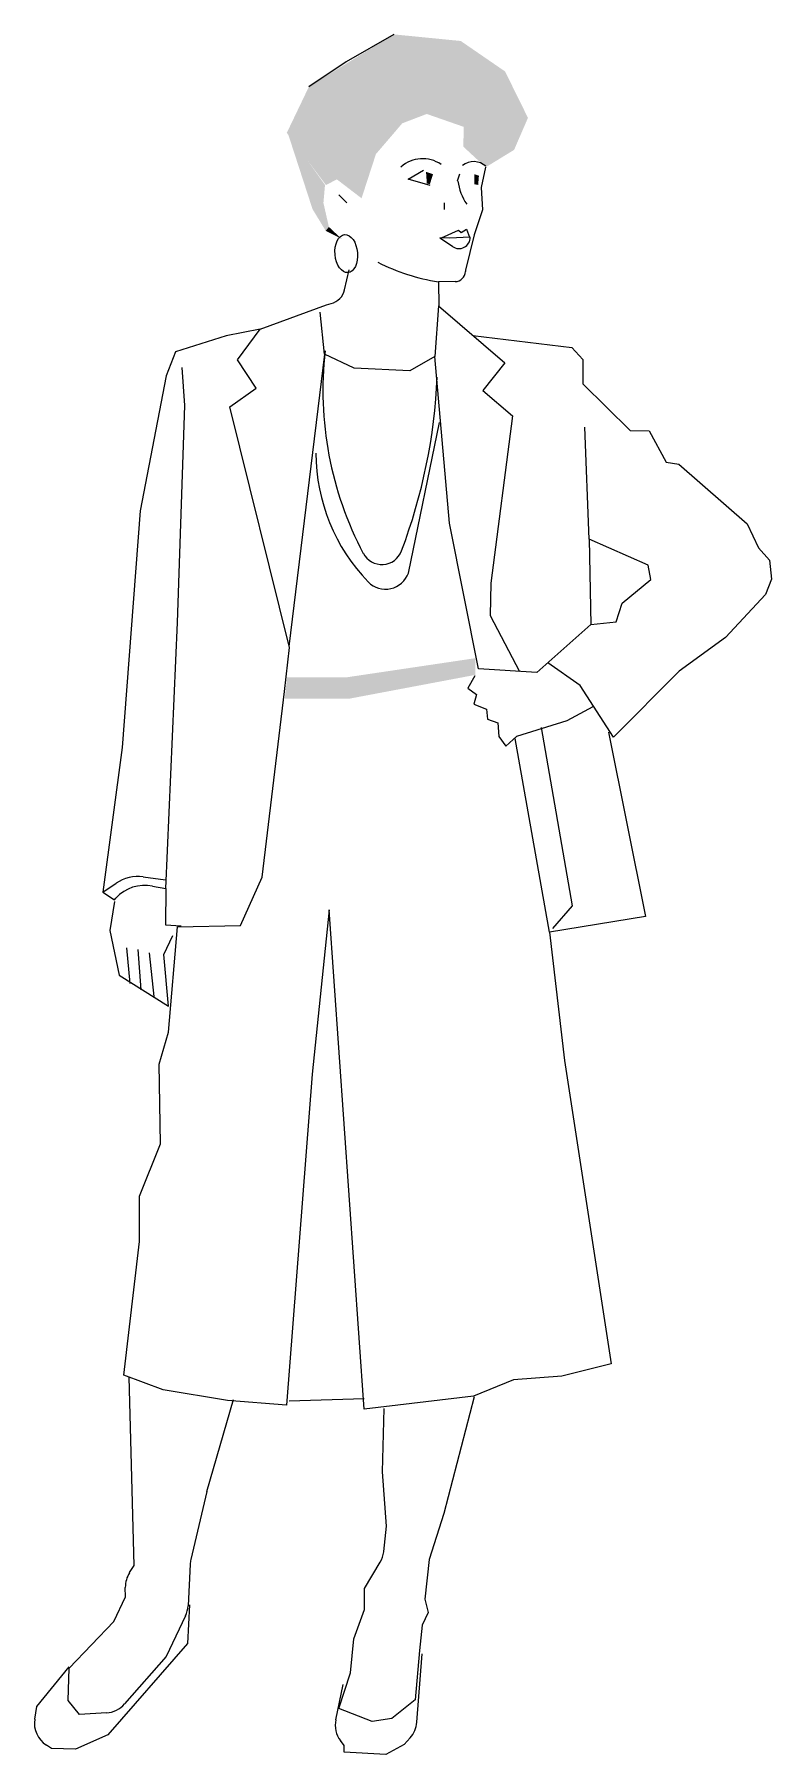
# Model space of a CAD drawing. Header units: millimetres. Extents: x -1580.3 to -1579.59, y 1864.65 to 1866.29.
import ezdxf

# ---------------------------------------------------------------- set-up
doc = ezdxf.new("R2010")
doc.units = ezdxf.units.MM
doc.header["$LTSCALE"] = 10
doc.layers.add('Humanos', color=2, linetype='Continuous')

# ---------------------------------------------------------------- blocks, each defined once
blk = doc.blocks.new('ELLIPSE')
blk.add_circle((0.5, 0.5), 0.5)

msp = doc.modelspace()

# ---------------------------------------------------------------- linework, layer by layer
at = {"layer": 'Humanos'}
for p, q in [((-1579.9542, 1866.2879), (-1579.9996, 1866.2617)), ((-1579.9996, 1866.2617), (-1580.035, 1866.2379)), ((-1579.9403, 1866.1499), (-1579.9259, 1866.1585)), ((-1579.9194, 1866.1439), (-1579.9403, 1866.1499)), ((-1579.8915, 1866.1548), (-1579.8937, 1866.1482)), ((-1579.8666, 1866.1613), (-1579.871, 1866.142)), ((-1580.0064, 1866.1351), (-1579.9987, 1866.1274)), ((-1579.871, 1866.142), (-1579.8695, 1866.1209)), ((-1579.9062, 1866.1274), (-1579.9062, 1866.1212)), ((-1579.8695, 1866.1209), (-1579.8774, 1866.097)), ((-1579.9085, 1866.0941), (-1579.8923, 1866.1015)), ((-1579.8923, 1866.1015), (-1579.89, 1866.0993)), ((-1579.89, 1866.0993), (-1579.8849, 1866.1023)), ((-1579.8849, 1866.1023), (-1579.8819, 1866.0949)), ((-1579.9103, 1866.094), (-1579.8981, 1866.0861)), ((-1579.9009, 1866.0937), (-1579.9103, 1866.094)), ((-1579.8813, 1866.0949), (-1579.9009, 1866.0937)), ((-1579.8774, 1866.097), (-1579.8859, 1866.0633)), ((-1580.0011, 1866.0446), (-1579.9967, 1866.0637)), ((-1579.8957, 1866.0524), (-1579.9116, 1866.0521)), ((-1579.9116, 1866.0521), (-1579.9113, 1866.029)), ((-1579.8859, 1866.0633), (-1579.8859, 1866.062)), ((-1580.0812, 1866.0071), (-1580.0182, 1866.0304)), ((-1580.0202, 1865.9833), (-1580.0243, 1866.0233)), ((-1580.0182, 1866.0304), (-1580.0138, 1866.0315)), ((-1579.9116, 1866.0293), (-1579.9149, 1865.9812)), ((-1579.9116, 1866.0293), (-1579.8484, 1865.9751)), ((-1580.0812, 1866.0071), (-1580.1138, 1866.0008)), ((-1580.1031, 1865.9781), (-1580.0812, 1866.0071)), ((-1579.8787, 1866.0012), (-1579.7845, 1865.9898)), ((-1580.162, 1865.9855), (-1580.1708, 1865.9628)), ((-1580.1138, 1866.0008), (-1580.162, 1865.9855)), ((-1579.7845, 1865.9898), (-1579.7739, 1865.9784)), ((-1580.1532, 1865.9343), (-1580.1555, 1865.9706)), ((-1580.0853, 1865.951), (-1580.1031, 1865.9781)), ((-1580.0202, 1865.9833), (-1580.0542, 1865.705)), ((-1579.9918, 1865.9701), (-1580.0202, 1865.9833)), ((-1579.9389, 1865.9675), (-1579.9918, 1865.9701)), ((-1579.9149, 1865.9812), (-1579.9389, 1865.9675)), ((-1579.9011, 1865.8223), (-1579.9149, 1865.9812)), ((-1579.8484, 1865.9751), (-1579.8692, 1865.9488)), ((-1579.7739, 1865.9784), (-1579.774, 1865.955)), ((-1580.1708, 1865.9628), (-1580.1958, 1865.8342)), ((-1579.774, 1865.955), (-1579.729, 1865.9107)), ((-1580.1103, 1865.9332), (-1580.0853, 1865.951)), ((-1579.8692, 1865.9488), (-1579.841, 1865.9245)), ((-1580.1601, 1865.7278), (-1580.1532, 1865.9343)), ((-1580.0535, 1865.704), (-1580.1103, 1865.9332)), ((-1579.841, 1865.9245), (-1579.8616, 1865.7652)), ((-1579.9401, 1865.7749), (-1579.9104, 1865.9184)), ((-1579.7681, 1865.8072), (-1579.772, 1865.9139)), ((-1579.729, 1865.9107), (-1579.711, 1865.9103)), ((-1579.711, 1865.9103), (-1579.6946, 1865.8806)), ((-1579.6946, 1865.8806), (-1579.6827, 1865.8785)), ((-1579.6827, 1865.8785), (-1579.6175, 1865.8216)), ((-1580.1958, 1865.8342), (-1580.2129, 1865.6087)), ((-1579.8735, 1865.6836), (-1579.9011, 1865.8223)), ((-1579.6175, 1865.8216), (-1579.6066, 1865.7988)), ((-1579.7681, 1865.8072), (-1579.7663, 1865.7256)), ((-1579.7119, 1865.7825), (-1579.7681, 1865.8072)), ((-1579.6066, 1865.7988), (-1579.5963, 1865.7871)), ((-1579.7093, 1865.7686), (-1579.7119, 1865.7825)), ((-1579.5963, 1865.7871), (-1579.5942, 1865.769)), ((-1579.8616, 1865.7652), (-1579.8623, 1865.7343)), ((-1579.7367, 1865.7461), (-1579.7093, 1865.7686)), ((-1579.5942, 1865.769), (-1579.6, 1865.7546)), ((-1579.7424, 1865.7285), (-1579.7367, 1865.7461)), ((-1579.6, 1865.7546), (-1579.6382, 1865.7135)), ((-1580.1713, 1865.4744), (-1580.1601, 1865.7278)), ((-1579.8623, 1865.7343), (-1579.8343, 1865.6812)), ((-1579.8177, 1865.6802), (-1579.7663, 1865.7258)), ((-1579.7663, 1865.7258), (-1579.7424, 1865.7285)), ((-1579.6382, 1865.7135), (-1579.6824, 1865.6816)), ((-1580.0581, 1865.6622), (-1580.0535, 1865.704)), ((-1579.877, 1865.6771), (-1579.8835, 1865.6652)), ((-1579.8177, 1865.6802), (-1579.8735, 1865.6836)), ((-1579.7766, 1865.6678), (-1579.8075, 1865.6893)), ((-1579.6824, 1865.6816), (-1579.7447, 1865.6186)), ((-1580.0793, 1865.4851), (-1580.0581, 1865.6622)), ((-1579.8835, 1865.6652), (-1579.8752, 1865.6593)), ((-1579.8752, 1865.6593), (-1579.8779, 1865.65)), ((-1579.7447, 1865.6186), (-1579.7766, 1865.6678)), ((-1579.8779, 1865.65), (-1579.8657, 1865.6451)), ((-1579.8657, 1865.6451), (-1579.8649, 1865.6357)), ((-1579.7888, 1865.6346), (-1579.7643, 1865.6477)), ((-1579.8649, 1865.6357), (-1579.8549, 1865.6323)), ((-1579.8549, 1865.6323), (-1579.8541, 1865.6191)), ((-1579.8368, 1865.6195), (-1579.7888, 1865.6346)), ((-1579.8136, 1865.6277), (-1579.7843, 1865.4581)), ((-1580.2129, 1865.6087), (-1580.2313, 1865.471)), ((-1579.8541, 1865.6191), (-1579.8474, 1865.6099)), ((-1579.8474, 1865.6099), (-1579.8368, 1865.6195)), ((-1579.8058, 1865.4329), (-1579.8385, 1865.6173)), ((-1579.7496, 1865.6234), (-1579.7145, 1865.4477)), ((-1580.2313, 1865.471), (-1580.2186, 1865.4795)), ((-1580.1929, 1865.4855), (-1580.1714, 1865.4827)), ((-1580.184, 1865.4768), (-1580.1713, 1865.4744)), ((-1580.1001, 1865.4392), (-1580.0793, 1865.4851)), ((-1580.2313, 1865.471), (-1580.2202, 1865.4637)), ((-1580.2202, 1865.4622), (-1580.2246, 1865.4344)), ((-1580.2202, 1865.4637), (-1580.2187, 1865.4653)), ((-1580.1713, 1865.4744), (-1580.1716, 1865.4398)), ((-1580.0155, 1865.4542), (-1580.0318, 1865.2976)), ((-1579.9824, 1864.9787), (-1580.0155, 1865.4542)), ((-1579.7145, 1865.4477), (-1579.8058, 1865.4329)), ((-1579.7843, 1865.4581), (-1579.8028, 1865.4365)), ((-1580.2246, 1865.4344), (-1580.2157, 1865.3918)), ((-1580.173, 1865.4115), (-1580.1645, 1865.4297)), ((-1580.1716, 1865.4398), (-1580.1566, 1865.4389)), ((-1580.1687, 1865.3377), (-1580.1601, 1865.4379)), ((-1580.1601, 1865.4379), (-1580.1001, 1865.4392)), ((-1579.8058, 1865.4329), (-1579.7916, 1865.3107)), ((-1580.2053, 1865.384), (-1580.2084, 1865.418)), ((-1580.1946, 1865.3779), (-1580.1976, 1865.4164)), ((-1580.1822, 1865.3717), (-1580.1868, 1865.4133)), ((-1580.1688, 1865.3623), (-1580.173, 1865.4115)), ((-1580.2157, 1865.3918), (-1580.1688, 1865.3623)), ((-1580.1777, 1865.3071), (-1580.1687, 1865.3377)), ((-1580.1764, 1865.2314), (-1580.1777, 1865.3071)), ((-1580.0318, 1865.2976), (-1580.0563, 1864.9823)), ((-1579.7916, 1865.3107), (-1579.747, 1865.0218)), ((-1580.1963, 1865.1813), (-1580.1764, 1865.2314)), ((-1580.1964, 1865.1383), (-1580.1963, 1865.1813)), ((-1580.2113, 1865.0109), (-1580.1964, 1865.1383)), ((-1579.747, 1865.0218), (-1579.7939, 1865.0101)), ((-1580.1739, 1864.9969), (-1580.2113, 1865.0109)), ((-1580.2014, 1864.8296), (-1580.2062, 1865.009)), ((-1579.8402, 1865.0065), (-1579.8783, 1864.991)), ((-1579.7939, 1865.0101), (-1579.8402, 1865.0065)), ((-1580.1125, 1864.987), (-1580.1739, 1864.9969)), ((-1580.1323, 1864.9002), (-1580.1066, 1864.9877)), ((-1580.0563, 1864.9823), (-1580.1125, 1864.987)), ((-1579.9823, 1864.9885), (-1580.0536, 1864.9862)), ((-1579.8783, 1864.991), (-1579.9824, 1864.9787)), ((-1579.8775, 1864.9905), (-1579.9063, 1864.8793)), ((-1579.9647, 1864.9188), (-1579.9633, 1864.9793)), ((-1579.961, 1864.8671), (-1579.9647, 1864.9188)), ((-1580.1323, 1864.9002), (-1580.1474, 1864.8354)), ((-1579.9063, 1864.8793), (-1579.9204, 1864.8354)), ((-1579.9637, 1864.8429), (-1579.961, 1864.8671)), ((-1580.2058, 1864.8229), (-1580.2014, 1864.8296)), ((-1580.148, 1864.831), (-1580.15, 1864.7913)), ((-1579.982, 1864.8077), (-1579.9671, 1864.8328)), ((-1579.9204, 1864.8354), (-1579.9245, 1864.7977)), ((-1580.2097, 1864.8), (-1580.2098, 1864.8089)), ((-1579.9819, 1864.7877), (-1579.982, 1864.8077)), ((-1580.2208, 1864.7764), (-1580.2097, 1864.8)), ((-1580.1486, 1864.7923), (-1580.1507, 1864.7554)), ((-1579.9245, 1864.7977), (-1579.9214, 1864.7851)), ((-1580.2634, 1864.7321), (-1580.2208, 1864.7764)), ((-1580.1524, 1864.7818), (-1580.1709, 1864.7432)), ((-1579.9921, 1864.7598), (-1579.9819, 1864.7877)), ((-1579.9272, 1864.773), (-1579.9295, 1864.7489)), ((-1579.9214, 1864.7851), (-1579.9272, 1864.773)), ((-1579.9954, 1864.7274), (-1579.9921, 1864.7598)), ((-1580.1507, 1864.7554), (-1580.2263, 1864.6683)), ((-1580.1709, 1864.7432), (-1580.2105, 1864.6979)), ((-1579.9295, 1864.7489), (-1579.9338, 1864.7018)), ((-1579.9274, 1864.7456), (-1579.9323, 1864.6804)), ((-1580.2942, 1864.6954), (-1580.2634, 1864.7331)), ((-1580.2641, 1864.7012), (-1580.2634, 1864.7321)), ((-1580.0064, 1864.6934), (-1579.9954, 1864.7274)), ((-1580.0092, 1864.6828), (-1580.0023, 1864.7165)), ((-1580.2961, 1864.6834), (-1580.2942, 1864.6954)), ((-1580.2533, 1864.6878), (-1580.2641, 1864.7012)), ((-1579.9747, 1864.6812), (-1580.0064, 1864.6934)), ((-1579.9338, 1864.7018), (-1579.9559, 1864.684)), ((-1580.2278, 1864.6894), (-1580.2533, 1864.6878)), ((-1579.9559, 1864.684), (-1579.9747, 1864.6812)), ((-1580.28, 1864.6554), (-1580.2849, 1864.6586)), ((-1580.2263, 1864.6683), (-1580.2572, 1864.6548)), ((-1580.0015, 1864.6583), (-1580.0049, 1864.6629)), ((-1580.0013, 1864.6519), (-1580.0015, 1864.6583)), ((-1579.9442, 1864.6593), (-1579.9618, 1864.6496)), ((-1579.9386, 1864.6656), (-1579.9442, 1864.6593)), ((-1580.2572, 1864.6548), (-1580.28, 1864.6554)), ((-1579.9618, 1864.6496), (-1580.0013, 1864.6519))]:
    msp.add_line(p, q, dxfattribs=at)
for centre, radius, start, end in [((-1579.9266, 1866.1386), 0.0309, 55.2749, 131.9562), ((-1579.8779, 1866.1495), 0.0172, 47.881, 128.3007), ((-1579.8438, 1866.1542), 0.0495, 186.9536, 214.3539), ((-1579.892, 1866.0946), 0.0107, 234.46, 1.1935), ((-1579.8784, 1866.2529), 0.2035, 243.4865, 260.615), ((-1579.8959, 1866.0624), 0.01, 271.2983, 357.4495), ((-1580.0181, 1866.0485), 0.0175, 284.3321, 347.0054), ((-1579.6901, 1865.9486), 0.3315, 173.44, 207.8807), ((-1580.4459, 1865.9848), 0.5337, 339.2719, 357.5051), ((-1579.8503, 1865.8901), 0.1781, 180.3649, 223.9678), ((-1579.9654, 1865.803), 0.02, 207.8807, 339.2719), ((-1579.962, 1865.7828), 0.0233, 224.8365, 340.0276), ((-1580.191, 1865.44), 0.0375, 79.2143, 137.5591), ((-1580.1977, 1865.4483), 0.0375, 82.5686, 123.8486), ((-1579.9885, 1864.8456), 0.025, 329.1856, 353.7203), ((-1580.1848, 1864.8092), 0.025, 146.801, 180.7105), ((-1580.123, 1864.8297), 0.025, 166.9144, 177.1123), ((-1580.175, 1864.7926), 0.025, 334.3996, 357.1123), ((-1580.2293, 1864.7143), 0.025, 273.5382, 318.833), ((-1580.2714, 1864.6796), 0.025, 171.0995, 237.1552), ((-1579.9848, 1864.6777), 0.025, 168.3606, 216.2817), ((-1579.9572, 1864.6823), 0.025, 318.2819, 355.6724)]:
    msp.add_arc(centre, radius, start, end, dxfattribs=at)
for points in [[(-1579.946, 1866.2032), (-1579.9542, 1866.2879), (-1579.9711, 1866.1739), (-1580.035, 1866.2379)], [(-1579.9227, 1866.2121), (-1579.8903, 1866.2816), (-1579.946, 1866.2032), (-1579.9542, 1866.2879)], [(-1579.8874, 1866.1998), (-1579.8481, 1866.2526), (-1579.9227, 1866.2121), (-1579.8903, 1866.2816)], [(-1579.8879, 1866.181), (-1579.8263, 1866.2084), (-1579.8874, 1866.1998), (-1579.8481, 1866.2526)], [(-1580.0083, 1866.1498), (-1580.035, 1866.2379), (-1580.0187, 1866.1444), (-1580.056, 1866.1941)], [(-1579.9711, 1866.1739), (-1580.035, 1866.2379), (-1579.9848, 1866.1318), (-1580.0083, 1866.1498)], [(-1579.8666, 1866.1613), (-1579.8395, 1866.1779), (-1579.8879, 1866.181), (-1579.8263, 1866.2084)], [(-1580.0551, 1866.1941), (-1580.0196, 1866.1445), (-1580.0315, 1866.1215), (-1580.0211, 1866.1274)], [(-1579.9234, 1866.157), (-1579.9226, 1866.1459), (-1579.9167, 1866.1548), (-1579.9197, 1866.1452)], [(-1579.873, 1866.1533), (-1579.8775, 1866.1548), (-1579.8737, 1866.1445), (-1579.8775, 1866.1452)], [(-1580.0315, 1866.1215), (-1580.0211, 1866.1274), (-1580.0189, 1866.1008), (-1580.0159, 1866.1045)], [(-1580.0189, 1866.1008), (-1580.0159, 1866.1045), (-1580.0041, 1866.0934)], [(-1579.9967, 1865.6552), (-1579.9989, 1865.6756), (-1579.8764, 1865.6779), (-1579.8764, 1865.6938)], [(-1580.0579, 1865.6552), (-1580.0557, 1865.6756), (-1579.9967, 1865.6552), (-1579.9989, 1865.6756)]]:
    msp.add_solid(points, dxfattribs=at)

# ---------------------------------------------------------------- block references
at = {"layer": 'Humanos', "xscale": 0.02147151940763478, "yscale": 0.03627946382653136, "zscale": 0.02147151940757795, "rotation": 4.899092453494141}
msp.add_blockref('ELLIPSE', (-1580.0085, 1866.0601), dxfattribs=at)

doc.saveas('drawing.dxf')
